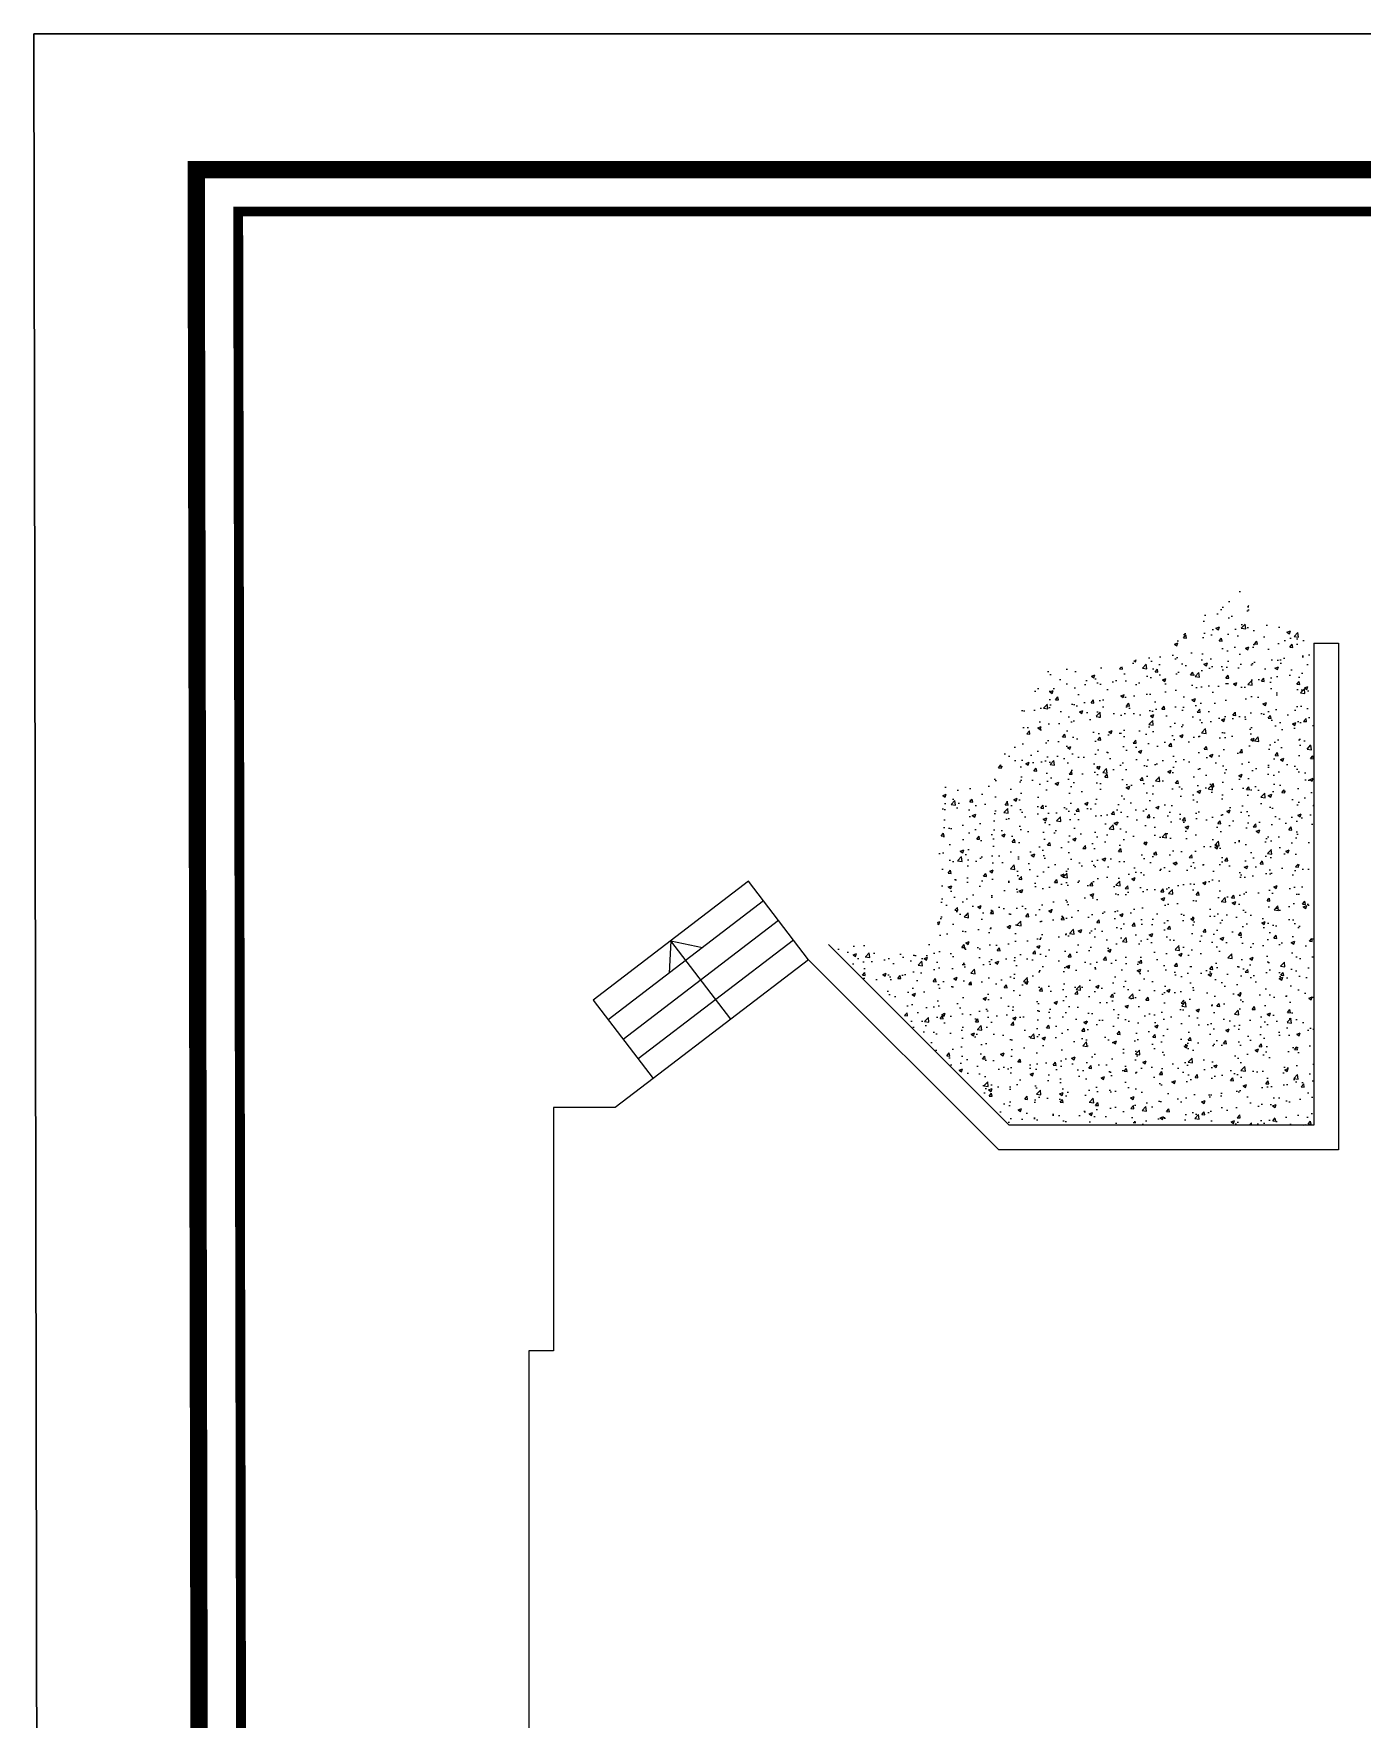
# Model space of a CAD drawing. Header units: centimetres. Extents: x 131563 to 145359, y 24878 to 28066.
# Drawn here: x 138647 to 139723, y 26701 to 28066 of the extents above; entities that cross this region are included whole.
import ezdxf

# ---------------------------------------------------------------- set-up
doc = ezdxf.new("R2010")
doc.units = ezdxf.units.CM
doc.header["$LTSCALE"] = 10
doc.header["$MEASUREMENT"] = 0
doc.layers.add('Auto-Antet', color=7, linetype='Continuous', lineweight=18)
doc.layers.add('LP-DIMENSION_INT_100', color=51, linetype='Continuous')
doc.layers.add('S2000-008 Rakam', color=1, linetype='Continuous')

msp = doc.modelspace()

# ---------------------------------------------------------------- hatches: boundary and pattern name
at = {"layer": 'LP-DIMENSION_INT_100'}
h = msp.add_hatch(dxfattribs=at)
h.set_pattern_fill('AR-CONC', color=3, scale=4)
h.set_pattern_definition([(50, (11205.977, -0.438), (28.6904073, -2.5100854), [3, -33]), (355, (11205.977, -0.438), (-5.5500533, 30.0876853), [2.4, -26.4]), (100.451444, (11208.367, -0.647), (23.140354, 27.5775996), [2.549608, -28.0456845]), (46.1842, (11205.977, 7.562), (42.689653, -6.620771), [4.5, -49.5]), (96.635635, (11209.534, 7.01), (37.386478, 38.964744), [3.824414, -42.06855]), (351.184164, (11205.977, 7.56), (37.386478, 38.964744), [3.6, -39.6]), (21, (11209.977, 5.562), (23.876282, -16.1047556), [3, -33]), (326, (11209.977, 5.562), (9.732613, 29.006002), [2.4, -26.4]), (71.451445, (11211.966, 4.22), (33.608895, 12.901246), [2.5496076, -28.0456845]), (37.5, (11205.977, -0.438), (0.4863942, 13.31575415), [0, -26.08, 0, -26.8, 0, -26.5]), (7.5, (11205.977, -0.438), (10.5227815, 15.7764685), [0, -15.28, 0, -25.48, 0, -10.1]), (327.5, (11197.057, -0.438), (21.35289745, -0.9021949), [0, -10, 0, -31.2, 0, -41.4]), (317.5, (11193.057, -0.438), (23.3274468, 4.0041993), [0, -13, 0, -20.72, 0, -29.4])])
h.paths.add_polyline_path([(139683.5, 27572.5), (139683.5, 27182.2), (139436.8, 27182.2), (139290.5, 27328.5), (139378.8, 27328.5), (139378.8, 27458.7), (139422.3, 27458.7), (139462.2, 27553.2), (139528.2, 27553.2), (139567.9, 27574.6), (139630.9, 27623.5), (139630.9, 27590.6), (139665.4, 27590.6)])

# ---------------------------------------------------------------- linework, layer by layer
msp.add_lwpolyline([(138647.2, 28066), (141811.5, 28066), (141817.1, 24878.1), (138652.7, 24878.1)], close=True)
at = {"layer": 'Auto-Antet', "linetype": 'Continuous'}
msp.add_lwpolyline([(138652.7, 24878.1), (141817.1, 24878.1), (141811.5, 28066), (138647.2, 28066)], close=True, dxfattribs=at)
at = {"layer": 'Auto-Antet', "color": 1}
for points, const_width in [([(141701.5, 27956), (138778.7, 27956), (138784.2, 24988.1), (141707.1, 24988.1)], 14), ([(141667.5, 27922), (138812.7, 27922), (138818.2, 25022.1), (141673.1, 25022.1)], 8)]:
    msp.add_lwpolyline(points, close=True, dxfattribs=dict(at, const_width=const_width))
at = {"layer": 'S2000-008 Rakam'}
for p, q in [((139683.5, 27572.5), (139683.5, 27182.2)), ((139683.5, 27572.5), (139703.5, 27572.5)), ((139274.5, 27316.2), (139225.9, 27379.7)), ((139436.8, 27182.2), (139290.5, 27328.5)), ((139274.5, 27316.2), (139148.6, 27219.9)), ((139428.5, 27162.2), (139274.5, 27316.2)), ((139100, 27283.4), (139148.6, 27219.9)), ((139148.6, 27219.9), (139118, 27196.5)), ((139118, 27196.5), (139068, 27196.5)), ((139068, 27196.5), (139068, 26999.5)), ((139683.5, 27182.2), (139436.8, 27182.2)), ((139068, 26999.5), (139048, 26999.5)), ((139048, 26999.5), (139048, 26242.5))]:
    msp.add_line(p, q, dxfattribs=at)
for points in [[(139703.5, 27572.5), (139703.5, 27162.2), (139428.5, 27162.2)], [(139225.9, 27379.7), (139100, 27283.4)], [(139238, 27363.9), (139112.2, 27267.5)], [(139250.2, 27348), (139124.3, 27251.7)], [(139262.3, 27332.1), (139136.5, 27235.8)], [(139211.6, 27268.1), (139162.9, 27331.6), (139161.5, 27305.3)], [(139211.6, 27268.1), (139162.9, 27331.6), (139188.6, 27326.1)]]:
    msp.add_lwpolyline(points, dxfattribs=at)

doc.saveas('drawing.dxf')
